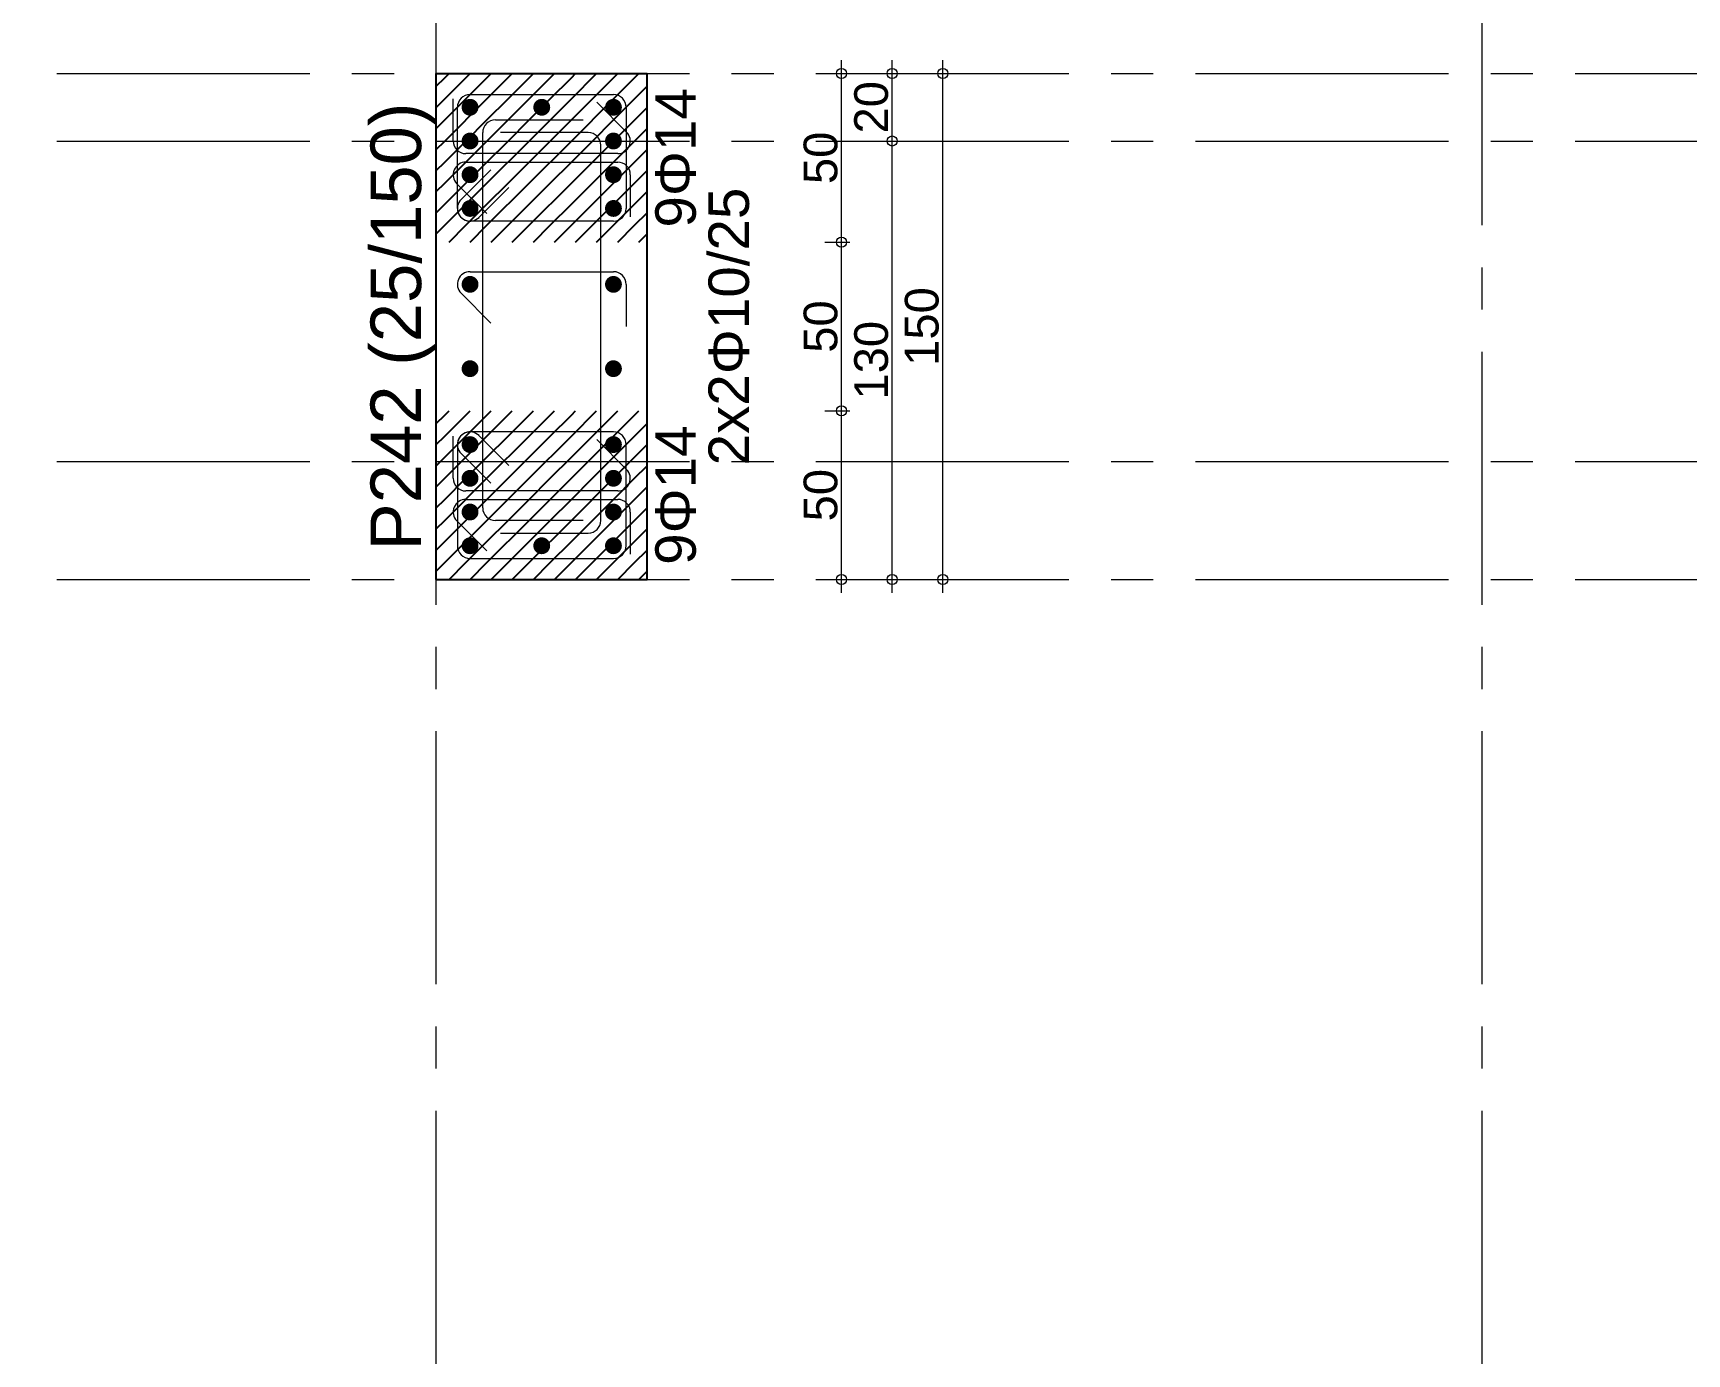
# Model space of a CAD drawing. Header units: millimetres. Extents: x 2232 to 85269, y -3593 to 5869.
# Drawn here: x 30470.7 to 30960.8, y 4851.8 to 5243.4 of the extents above; entities that cross this region are included whole.
import ezdxf

# ---------------------------------------------------------------- set-up
doc = ezdxf.new("R2010")
doc.units = ezdxf.units.MM
doc.linetypes.add('CENTER2', pattern=[112.5, 75, -12.5, 12.5, -12.5])
doc.linetypes.add('DASHDOT2', pattern=[12.7, 6.35, -3.175, 0, -3.175])
doc.layers.add('aks', color=251, linetype='DASHDOT2', lineweight=35)
for name, color, linetype in [('Donatı Yazısı', 7, 'Continuous'), ('Donatı Çizgisi', 7, 'Continuous'), ('Kolon', 7, 'Continuous'), ('Ölçülendirme', 7, 'Continuous')]:
    doc.layers.add(name, color=color, linetype=linetype)
doc.styles.add('arial_1_18', font='arial.ttf', dxfattribs={"height": 0.2})

# ---------------------------------------------------------------- blocks, each defined once
blk = doc.blocks.new('IDE999Entity6903')
at = {"layer": 'aks', "color": 250, "linetype": 'CENTER2', "lineweight": 5}
blk.add_lwpolyline([(20382.48, 200), (20382.48, 2530)], dxfattribs=at)
blk = doc.blocks.new('IDE999Entity6905')
at = {"layer": 'aks', "color": 250, "linetype": 'CENTER2', "lineweight": 5}
blk.add_lwpolyline([(20072.48, 200), (20072.48, 2530)], dxfattribs=at)

msp = doc.modelspace()

# ---------------------------------------------------------------- hatches: boundary and pattern name
at = {"layer": 'Donatı Çizgisi', "linetype": 'Continuous', "lineweight": 5}
h = msp.add_hatch(color=5, dxfattribs=at)
edge = h.paths.add_edge_path(flags=0)
edge.add_arc((30600.16, 5221.37), 2.5, 0, 360)
h = msp.add_hatch(color=5, dxfattribs=at)
edge = h.paths.add_edge_path(flags=0)
edge.add_arc((30621.41, 5221.37), 2.5, 0, 360)
h = msp.add_hatch(color=5, dxfattribs=at)
edge = h.paths.add_edge_path(flags=0)
edge.add_arc((30642.66, 5221.37), 2.5, 0, 360)
h = msp.add_hatch(color=5, dxfattribs=at)
edge = h.paths.add_edge_path(flags=0)
edge.add_arc((30600.16, 5211.37), 2.5, 0, 360)
h = msp.add_hatch(color=5, dxfattribs=at)
edge = h.paths.add_edge_path(flags=0)
edge.add_arc((30642.66, 5211.37), 2.5, 0, 360)
h = msp.add_hatch(color=5, dxfattribs=at)
edge = h.paths.add_edge_path(flags=0)
edge.add_arc((30600.16, 5201.37), 2.5, 0, 360)
h = msp.add_hatch(color=5, dxfattribs=at)
edge = h.paths.add_edge_path(flags=0)
edge.add_arc((30642.66, 5201.37), 2.5, 0, 360)
h = msp.add_hatch(color=5, dxfattribs=at)
edge = h.paths.add_edge_path(flags=0)
edge.add_arc((30600.16, 5191.37), 2.5, 0, 360)
h = msp.add_hatch(color=5, dxfattribs=at)
edge = h.paths.add_edge_path(flags=0)
edge.add_arc((30642.66, 5191.37), 2.5, 0, 360)
h = msp.add_hatch(color=5, dxfattribs=at)
edge = h.paths.add_edge_path(flags=0)
edge.add_arc((30600.16, 5168.87), 2.5, 0, 360)
h = msp.add_hatch(color=5, dxfattribs=at)
edge = h.paths.add_edge_path(flags=0)
edge.add_arc((30642.66, 5168.87), 2.5, 0, 360)
h = msp.add_hatch(color=5, dxfattribs=at)
edge = h.paths.add_edge_path(flags=0)
edge.add_arc((30600.16, 5143.87), 2.5, 0, 360)
h = msp.add_hatch(color=5, dxfattribs=at)
edge = h.paths.add_edge_path(flags=0)
edge.add_arc((30642.66, 5143.87), 2.5, 0, 360)
h = msp.add_hatch(color=5, dxfattribs=at)
edge = h.paths.add_edge_path(flags=0)
edge.add_arc((30600.16, 5121.37), 2.5, 0, 360)
h = msp.add_hatch(color=5, dxfattribs=at)
edge = h.paths.add_edge_path(flags=0)
edge.add_arc((30642.66, 5121.37), 2.5, 0, 360)
h = msp.add_hatch(color=5, dxfattribs=at)
edge = h.paths.add_edge_path(flags=0)
edge.add_arc((30600.16, 5111.37), 2.5, 0, 360)
h = msp.add_hatch(color=5, dxfattribs=at)
edge = h.paths.add_edge_path(flags=0)
edge.add_arc((30642.66, 5111.37), 2.5, 0, 360)
h = msp.add_hatch(color=5, dxfattribs=at)
edge = h.paths.add_edge_path(flags=0)
edge.add_arc((30600.16, 5101.37), 2.5, 0, 360)
h = msp.add_hatch(color=5, dxfattribs=at)
edge = h.paths.add_edge_path(flags=0)
edge.add_arc((30642.66, 5101.37), 2.5, 0, 360)
h = msp.add_hatch(color=5, dxfattribs=at)
edge = h.paths.add_edge_path(flags=0)
edge.add_arc((30600.16, 5091.37), 2.5, 0, 360)
h = msp.add_hatch(color=5, dxfattribs=at)
edge = h.paths.add_edge_path(flags=0)
edge.add_arc((30621.41, 5091.37), 2.5, 0, 360)
h = msp.add_hatch(color=5, dxfattribs=at)
edge = h.paths.add_edge_path(flags=0)
edge.add_arc((30642.66, 5091.37), 2.5, 0, 360)

# ---------------------------------------------------------------- linework, layer by layer
at = {"layer": 'aks', "color": 250, "linetype": 'CENTER2', "lineweight": 5}
for points in [[(28790.16, 5231.37), (32050.16, 5231.37)], [(28790.16, 5211.37), (32050.16, 5211.37)], [(28790.16, 5116.37), (32050.16, 5116.37)], [(28790.16, 5081.37), (32050.16, 5081.37)]]:
    msp.add_lwpolyline(points, dxfattribs=at)
at = {"layer": 'Donatı Çizgisi', "color": 5, "linetype": 'Continuous', "lineweight": 5}
for points in [[(30600.16, 5225.12), (30642.66, 5225.12)], [(30596.41, 5191.37), (30596.41, 5221.37)], [(30646.41, 5221.37), (30646.41, 5191.37)], [(30597.5, 5194.02), (30606.34, 5202.86)], [(30611.65, 5197.56), (30602.81, 5188.72)], [(30642.66, 5187.62), (30600.16, 5187.62)], [(30642.66, 5125.12), (30600.16, 5125.12)], [(30611.65, 5115.18), (30602.81, 5124.02)], [(30596.41, 5121.37), (30596.41, 5091.37)], [(30597.5, 5118.72), (30606.34, 5109.88)], [(30646.41, 5091.37), (30646.41, 5121.37)], [(30600.16, 5087.62), (30642.66, 5087.62)]]:
    msp.add_lwpolyline(points, dxfattribs=at)
at = {"layer": 'Donatı Çizgisi', "color": 1, "linetype": 'Continuous', "lineweight": 5}
for points in [[(30595.16, 5211.37), (30595.16, 5223.87)], [(30637.72, 5222.86), (30646.56, 5214.02)], [(30607.66, 5217.62), (30633.66, 5217.62)], [(30603.91, 5102.62), (30603.91, 5213.87)], [(30635.16, 5213.87), (30609.16, 5213.87)], [(30643.91, 5207.62), (30598.91, 5207.62)], [(30638.91, 5098.87), (30638.91, 5210.12)], [(30598.91, 5205.12), (30643.91, 5205.12)], [(30647.66, 5201.37), (30647.66, 5188.87)], [(30605.09, 5189.88), (30596.25, 5198.72)], [(30600.16, 5172.62), (30642.66, 5172.62)], [(30646.41, 5168.87), (30646.41, 5156.37)], [(30606.34, 5157.38), (30597.5, 5166.22)], [(30595.16, 5111.37), (30595.16, 5123.87)], [(30637.72, 5122.86), (30646.56, 5114.02)], [(30643.91, 5107.62), (30598.91, 5107.62)], [(30598.91, 5105.12), (30643.91, 5105.12)], [(30605.09, 5089.88), (30596.25, 5098.72)], [(30633.66, 5098.87), (30607.66, 5098.87)], [(30647.66, 5101.37), (30647.66, 5088.87)], [(30609.16, 5095.12), (30635.16, 5095.12)]]:
    msp.add_lwpolyline(points, dxfattribs=at)
at = {"layer": 'Donatı Çizgisi', "color": 5, "linetype": 'Continuous', "lineweight": 5}
for centre, start, end in [((30600.16, 5221.37), 90, 180), ((30642.66, 5221.37), 0, 90), ((30600.16, 5191.37), 135, 270), ((30600.16, 5191.37), 180, 315), ((30642.66, 5191.37), 270, 0), ((30600.16, 5121.37), 45, 180), ((30600.16, 5121.37), 90, 225), ((30642.66, 5121.37), 0, 90), ((30600.16, 5091.37), 180, 270), ((30642.66, 5091.37), 270, 0)]:
    msp.add_arc(centre, 3.75, start, end, dxfattribs=at)
at = {"layer": 'Donatı Çizgisi', "color": 1, "linetype": 'Continuous', "lineweight": 5}
for centre, start, end in [((30607.66, 5213.87), 90, 180), ((30598.91, 5211.37), 180, 270), ((30635.16, 5210.12), 0, 90), ((30643.91, 5211.37), 270, 45), ((30598.91, 5201.37), 90, 225), ((30643.91, 5201.37), 0, 90), ((30600.16, 5168.87), 90, 225), ((30642.66, 5168.87), 0, 90), ((30643.91, 5111.37), 270, 45), ((30598.91, 5111.37), 180, 270), ((30598.91, 5101.37), 90, 225), ((30607.66, 5102.62), 180, 270), ((30643.91, 5101.37), 0, 90), ((30635.16, 5098.87), 270, 0)]:
    msp.add_arc(centre, 3.75, start, end, dxfattribs=at)
at = {"layer": 'Kolon', "color": 33, "linetype": 'Continuous', "lineweight": -3}
for points in [[(30590.16, 5081.37), (30590.16, 5231.37)], [(30590.16, 5231.37), (30652.66, 5231.37)], [(30652.66, 5081.37), (30652.66, 5231.37)], [(30590.16, 5081.37), (30652.66, 5081.37)]]:
    msp.add_lwpolyline(points, dxfattribs=at)
at = {"layer": 'Kolon', "color": 251, "linetype": 'Continuous', "lineweight": -3}
for points in [[(30590.16, 5227.6), (30592.68, 5230.12)], [(30592.68, 5223.87), (30600.18, 5231.37)], [(30592.68, 5230.12), (30593.93, 5231.37)], [(30598.93, 5223.87), (30605.18, 5230.12)], [(30605.18, 5223.87), (30612.68, 5231.37)], [(30605.18, 5230.12), (30606.43, 5231.37)], [(30611.43, 5223.87), (30617.68, 5230.12)], [(30617.68, 5223.87), (30625.18, 5231.37)], [(30617.68, 5230.12), (30618.93, 5231.37)], [(30623.93, 5223.87), (30630.18, 5230.12)], [(30630.18, 5223.87), (30637.68, 5231.37)], [(30630.18, 5230.12), (30631.43, 5231.37)], [(30636.43, 5223.87), (30642.68, 5230.12)], [(30642.68, 5223.87), (30650.18, 5231.37)], [(30642.68, 5230.12), (30643.93, 5231.37)], [(30648.93, 5223.87), (30652.66, 5227.6)], [(30590.16, 5221.35), (30592.68, 5223.87)], [(30592.68, 5211.37), (30605.18, 5223.87)], [(30592.68, 5217.62), (30598.93, 5223.87)], [(30605.18, 5211.37), (30617.68, 5223.87)], [(30605.18, 5217.62), (30611.43, 5223.87)], [(30617.68, 5211.37), (30630.18, 5223.87)], [(30617.68, 5217.62), (30623.93, 5223.87)], [(30630.18, 5211.37), (30642.68, 5223.87)], [(30630.18, 5217.62), (30636.43, 5223.87)], [(30642.68, 5217.62), (30648.93, 5223.87)], [(30642.68, 5211.37), (30652.66, 5221.35)], [(30590.16, 5215.1), (30592.68, 5217.62)], [(30598.93, 5211.37), (30605.18, 5217.62)], [(30611.43, 5211.37), (30617.68, 5217.62)], [(30623.93, 5211.37), (30630.18, 5217.62)], [(30636.43, 5211.37), (30642.68, 5217.62)], [(30590.16, 5208.85), (30592.68, 5211.37)], [(30592.68, 5198.87), (30605.18, 5211.37)], [(30592.68, 5205.12), (30598.93, 5211.37)], [(30605.18, 5198.87), (30617.68, 5211.37)], [(30605.18, 5205.12), (30611.43, 5211.37)], [(30617.68, 5198.87), (30630.18, 5211.37)], [(30617.68, 5205.12), (30623.93, 5211.37)], [(30630.18, 5198.87), (30642.68, 5211.37)], [(30630.18, 5205.12), (30636.43, 5211.37)], [(30642.68, 5205.12), (30648.93, 5211.37)], [(30648.93, 5211.37), (30652.66, 5215.1)], [(30642.68, 5198.87), (30652.66, 5208.85)], [(30590.16, 5202.6), (30592.68, 5205.12)], [(30598.93, 5198.87), (30605.18, 5205.12)], [(30611.43, 5198.87), (30617.68, 5205.12)], [(30623.93, 5198.87), (30630.18, 5205.12)], [(30636.43, 5198.87), (30642.68, 5205.12)], [(30648.93, 5198.87), (30652.66, 5202.6)], [(30590.16, 5196.35), (30592.68, 5198.87)], [(30592.68, 5186.37), (30605.18, 5198.87)], [(30592.68, 5192.62), (30598.93, 5198.87)], [(30605.18, 5186.37), (30617.68, 5198.87)], [(30605.18, 5192.62), (30611.43, 5198.87)], [(30617.68, 5186.37), (30630.18, 5198.87)], [(30617.68, 5192.62), (30623.93, 5198.87)], [(30630.18, 5186.37), (30642.68, 5198.87)], [(30630.18, 5192.62), (30636.43, 5198.87)], [(30642.68, 5192.62), (30648.93, 5198.87)], [(30642.68, 5186.37), (30652.66, 5196.35)], [(30590.16, 5190.1), (30592.68, 5192.62)], [(30598.93, 5186.37), (30605.18, 5192.62)], [(30611.43, 5186.37), (30617.68, 5192.62)], [(30623.93, 5186.37), (30630.18, 5192.62)], [(30636.43, 5186.37), (30642.68, 5192.62)], [(30590.16, 5183.85), (30592.68, 5186.37)], [(30593.93, 5181.37), (30598.93, 5186.37)], [(30600.18, 5181.37), (30605.18, 5186.37)], [(30606.43, 5181.37), (30611.43, 5186.37)], [(30612.68, 5181.37), (30617.68, 5186.37)], [(30618.93, 5181.37), (30623.93, 5186.37)], [(30625.18, 5181.37), (30630.18, 5186.37)], [(30631.43, 5181.37), (30636.43, 5186.37)], [(30637.68, 5181.37), (30642.68, 5186.37)], [(30643.93, 5181.37), (30648.93, 5186.37)], [(30648.93, 5186.37), (30652.66, 5190.1)], [(30650.18, 5181.37), (30652.66, 5183.85)], [(30590.16, 5127.6), (30592.68, 5130.12)], [(30592.68, 5123.87), (30600.18, 5131.37)], [(30592.68, 5130.12), (30593.93, 5131.37)], [(30598.93, 5123.87), (30605.18, 5130.12)], [(30605.18, 5123.87), (30612.68, 5131.37)], [(30605.18, 5130.12), (30606.43, 5131.37)], [(30611.43, 5123.87), (30617.68, 5130.12)], [(30617.68, 5123.87), (30625.18, 5131.37)], [(30617.68, 5130.12), (30618.93, 5131.37)], [(30623.93, 5123.87), (30630.18, 5130.12)], [(30630.18, 5123.87), (30637.68, 5131.37)], [(30630.18, 5130.12), (30631.43, 5131.37)], [(30636.43, 5123.87), (30642.68, 5130.12)], [(30642.68, 5123.87), (30650.18, 5131.37)], [(30642.68, 5130.12), (30643.93, 5131.37)], [(30648.93, 5123.87), (30652.66, 5127.6)], [(30590.16, 5121.35), (30592.68, 5123.87)], [(30592.68, 5111.37), (30605.18, 5123.87)], [(30592.68, 5117.62), (30598.93, 5123.87)], [(30605.18, 5111.37), (30617.68, 5123.87)], [(30605.18, 5117.62), (30611.43, 5123.87)], [(30617.68, 5111.37), (30630.18, 5123.87)], [(30617.68, 5117.62), (30623.93, 5123.87)], [(30630.18, 5111.37), (30642.68, 5123.87)], [(30630.18, 5117.62), (30636.43, 5123.87)], [(30642.68, 5117.62), (30648.93, 5123.87)], [(30590.16, 5115.1), (30592.68, 5117.62)], [(30598.93, 5111.37), (30605.18, 5117.62)], [(30611.43, 5111.37), (30617.68, 5117.62)], [(30623.93, 5111.37), (30630.18, 5117.62)], [(30636.43, 5111.37), (30642.68, 5117.62)], [(30642.68, 5111.37), (30652.66, 5121.35)], [(30648.93, 5111.37), (30652.66, 5115.1)], [(30590.16, 5108.85), (30592.68, 5111.37)], [(30592.68, 5098.87), (30605.18, 5111.37)], [(30592.68, 5105.12), (30598.93, 5111.37)], [(30605.18, 5098.87), (30617.68, 5111.37)], [(30605.18, 5105.12), (30611.43, 5111.37)], [(30617.68, 5098.87), (30630.18, 5111.37)], [(30617.68, 5105.12), (30623.93, 5111.37)], [(30630.18, 5098.87), (30642.68, 5111.37)], [(30630.18, 5105.12), (30636.43, 5111.37)], [(30642.68, 5105.12), (30648.93, 5111.37)], [(30642.68, 5098.87), (30652.66, 5108.85)], [(30590.16, 5102.6), (30592.68, 5105.12)], [(30598.93, 5098.87), (30605.18, 5105.12)], [(30611.43, 5098.87), (30617.68, 5105.12)], [(30623.93, 5098.87), (30630.18, 5105.12)], [(30636.43, 5098.87), (30642.68, 5105.12)], [(30648.93, 5098.87), (30652.66, 5102.6)], [(30590.16, 5096.35), (30592.68, 5098.87)], [(30592.68, 5086.37), (30605.18, 5098.87)], [(30592.68, 5092.62), (30598.93, 5098.87)], [(30605.18, 5086.37), (30617.68, 5098.87)], [(30605.18, 5092.62), (30611.43, 5098.87)], [(30617.68, 5086.37), (30630.18, 5098.87)], [(30617.68, 5092.62), (30623.93, 5098.87)], [(30630.18, 5086.37), (30642.68, 5098.87)], [(30630.18, 5092.62), (30636.43, 5098.87)], [(30642.68, 5092.62), (30648.93, 5098.87)], [(30642.68, 5086.37), (30652.66, 5096.35)], [(30590.16, 5090.1), (30592.68, 5092.62)], [(30598.93, 5086.37), (30605.18, 5092.62)], [(30611.43, 5086.37), (30617.68, 5092.62)], [(30623.93, 5086.37), (30630.18, 5092.62)], [(30636.43, 5086.37), (30642.68, 5092.62)], [(30648.93, 5086.37), (30652.66, 5090.1)], [(30590.16, 5083.85), (30592.68, 5086.37)], [(30593.93, 5081.37), (30598.93, 5086.37)], [(30600.18, 5081.37), (30605.18, 5086.37)], [(30606.43, 5081.37), (30611.43, 5086.37)], [(30612.68, 5081.37), (30617.68, 5086.37)], [(30618.93, 5081.37), (30623.93, 5086.37)], [(30625.18, 5081.37), (30630.18, 5086.37)], [(30631.43, 5081.37), (30636.43, 5086.37)], [(30637.68, 5081.37), (30642.68, 5086.37)], [(30643.93, 5081.37), (30648.93, 5086.37)], [(30650.18, 5081.37), (30652.66, 5083.85)]]:
    msp.add_lwpolyline(points, dxfattribs=at)
at = {"layer": 'Ölçülendirme', "color": 5, "linetype": 'Continuous', "lineweight": 5}
for points in [[(30710.26, 5077.37), (30710.26, 5235.37)], [(30725.26, 5077.37), (30725.26, 5235.37)], [(30740.26, 5077.37), (30740.26, 5235.37)], [(30705.26, 5231.37), (30712.76, 5231.37)], [(30720.26, 5231.37), (30727.76, 5231.37)], [(30735.26, 5231.37), (30742.76, 5231.37)], [(30720.26, 5211.37), (30727.76, 5211.37)], [(30705.26, 5181.37), (30712.76, 5181.37)], [(30705.26, 5131.37), (30712.76, 5131.37)], [(30705.26, 5081.37), (30712.76, 5081.37)], [(30720.26, 5081.37), (30727.76, 5081.37)], [(30735.26, 5081.37), (30742.76, 5081.37)]]:
    msp.add_lwpolyline(points, dxfattribs=at)
for centre in [(30710.26, 5231.37), (30725.26, 5231.37), (30740.26, 5231.37), (30725.26, 5211.37), (30710.26, 5181.37), (30710.26, 5131.37), (30710.26, 5081.37), (30725.26, 5081.37), (30740.26, 5081.37)]:
    msp.add_circle(centre, 1.5, dxfattribs=at)

# ---------------------------------------------------------------- block references
at = {"layer": 'aks'}
for name in ['IDE999Entity6905', 'IDE999Entity6903']:
    msp.add_blockref(name, (10517.68, 2961.37), dxfattribs=at)

# ---------------------------------------------------------------- texts
at = {"layer": 'Donatı Yazısı', "color": 1, "linetype": 'Continuous', "lineweight": 5, "style": 'arial_1_18'}
for s, p in [('9Φ14', (30667.06, 5185.7)), ('2x2Φ10/25', (30682.82, 5115.19)), ('9Φ14', (30667.06, 5085.7))]:
    msp.add_text(s, height=12, rotation=90, dxfattribs=at).set_placement(p)
at = {"layer": 'Kolon', "color": 1, "linetype": 'Continuous', "lineweight": 5, "style": 'arial_1_18'}
msp.add_text('P242 (25/150)', height=15, rotation=90, dxfattribs=at).set_placement((30585.66, 5089.97))
at = {"layer": 'Ölçülendirme', "color": 5, "linetype": 'Continuous', "lineweight": 5, "style": 'arial_1_18'}
for s, p in [('20', (30724.01, 5213.6)), ('50', (30709.01, 5198.6)), ('150', (30739.01, 5144.72)), ('50', (30709.01, 5148.6)), ('130', (30724.01, 5134.72)), ('50', (30709.01, 5098.6))]:
    msp.add_text(s, height=10, rotation=90, dxfattribs=at).set_placement(p)

doc.saveas('drawing.dxf')
